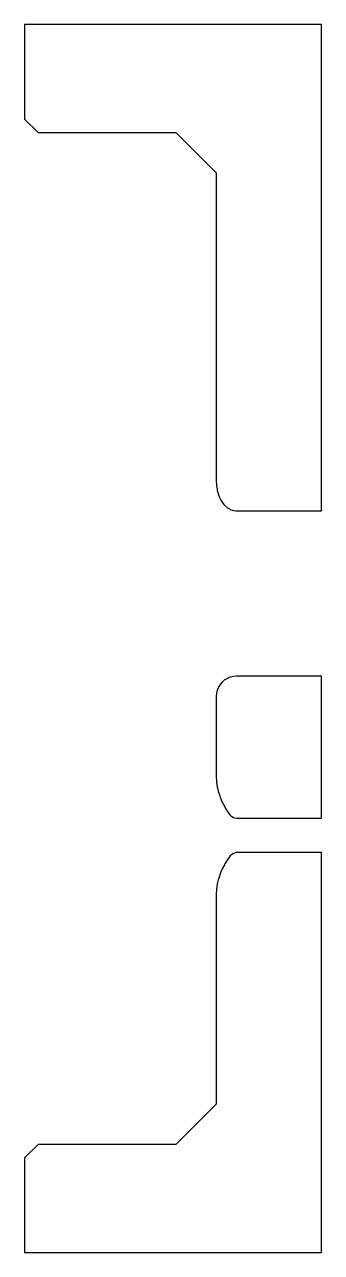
# Model space of a CAD drawing. Header units: metres. Extents: x 0 to 47.5, y 0 to 45.5.
# Drawn here: x 0 to 11, y 0 to 45.5 of the extents above.
import ezdxf

# ---------------------------------------------------------------- set-up
doc = ezdxf.new("R2010")
doc.units = ezdxf.units.M

msp = doc.modelspace()

# ---------------------------------------------------------------- linework, layer by layer
for p, q in [((11, 45.5), (0, 45.5)), ((0, 45.5), (0, 42)), ((11, 27.4779), (11, 45.5)), ((0, 42), (0.5, 41.5)), ((0.5, 41.5), (5.60409, 41.5)), ((5.60409, 41.5), (7.10409, 40)), ((7.10409, 40), (7.10409, 28.5753)), ((7.10409, 28.5753), (7.11024, 28.4609)), ((7.11024, 28.4609), (7.11332, 28.4036)), ((7.11332, 28.4036), (7.13196, 28.29)), ((7.13196, 28.29), (7.14079, 28.2361)), ((7.14079, 28.2361), (7.17189, 28.1263)), ((7.17189, 28.1263), (7.18583, 28.0771)), ((7.18583, 28.0771), (7.22897, 27.9741)), ((7.22897, 27.9741), (7.24732, 27.9302)), ((7.24732, 27.9302), (7.3017, 27.8371)), ((7.3017, 27.8371), (7.32376, 27.7993)), ((7.32376, 27.7993), (7.3882, 27.7188)), ((7.3882, 27.7188), (7.41325, 27.6875)), ((7.41325, 27.6875), (7.51359, 27.5975)), ((7.51359, 27.5975), (7.59324, 27.5492)), ((7.59324, 27.5492), (7.62232, 27.5316)), ((7.62232, 27.5316), (7.70654, 27.502)), ((7.70654, 27.502), (7.73676, 27.4914)), ((7.73676, 27.4914), (7.82328, 27.4814)), ((7.82328, 27.4814), (7.85409, 27.4779)), ((7.85409, 27.4779), (11, 27.4779)), ((7.18583, 20.9458), (7.14145, 20.8386)), ((7.18688, 20.9476), (7.18583, 20.9458)), ((7.24732, 21.0463), (7.18688, 20.9476)), ((7.24882, 21.048), (7.24732, 21.0463)), ((7.32376, 21.1358), (7.24882, 21.048)), ((7.32571, 21.1375), (7.32376, 21.1358)), ((7.41325, 21.2123), (7.32571, 21.1375)), ((7.41564, 21.2138), (7.41325, 21.2123)), ((7.51359, 21.2738), (7.41564, 21.2138)), ((7.51637, 21.275), (7.51359, 21.2738)), ((7.62232, 21.3189), (7.51637, 21.275)), ((7.62538, 21.3196), (7.62232, 21.3189)), ((7.73676, 21.3464), (7.62538, 21.3196)), ((7.73997, 21.3467), (7.73676, 21.3464)), ((7.85409, 21.3556), (7.73997, 21.3467)), ((11, 21.3556), (7.85409, 21.3556)), ((11, 16.0918), (11, 21.3556)), ((7.10418, 20.6062), (7.10409, 20.6051)), ((7.10409, 20.6051), (7.10409, 17.6169)), ((7.11332, 20.7225), (7.10418, 20.6062)), ((7.11365, 20.7239), (7.11332, 20.7225)), ((7.14079, 20.837), (7.11365, 20.7239)), ((7.14145, 20.8386), (7.14079, 20.837)), ((7.10409, 17.6169), (7.11048, 17.4864)), ((7.11048, 17.4864), (7.11332, 17.4286)), ((7.11332, 17.4286), (7.12639, 17.3412)), ((7.12639, 17.3412), (7.14079, 17.2449)), ((7.14079, 17.2449), (7.15206, 17.2012)), ((7.15206, 17.2012), (7.18583, 17.0703)), ((7.18583, 17.0703), (7.18695, 17.0674)), ((7.18695, 17.0674), (7.1908, 17.0573)), ((7.1908, 17.0573), (7.23237, 16.9174)), ((7.23237, 16.9174), (7.24732, 16.8671)), ((7.24732, 16.8671), (7.28505, 16.776)), ((7.28505, 16.776), (7.32376, 16.6826)), ((7.32376, 16.6826), (7.34473, 16.6457)), ((7.34473, 16.6457), (7.4082, 16.5339)), ((7.4082, 16.5339), (7.41164, 16.5251)), ((7.41164, 16.5251), (7.41325, 16.521)), ((7.41325, 16.521), (7.48367, 16.3917)), ((7.48367, 16.3917), (7.51359, 16.3367)), ((7.51359, 16.3367), (7.56222, 16.2764)), ((7.56222, 16.2764), (7.62232, 16.2018)), ((7.62232, 16.2018), (7.64894, 16.1827)), ((7.64894, 16.1827), (7.73676, 16.1195)), ((7.73676, 16.1195), (7.74612, 16.1173)), ((7.74612, 16.1173), (7.85409, 16.0918)), ((7.85409, 16.0918), (11, 16.0918)), ((7.51359, 14.5604), (7.438, 14.4146)), ((7.5643, 14.6265), (7.51359, 14.5604)), ((7.62232, 14.7021), (7.5643, 14.6265)), ((7.71298, 14.7706), (7.62232, 14.7021)), ((7.73676, 14.7885), (7.71298, 14.7706)), ((7.84155, 14.8145), (7.73676, 14.7885)), ((7.85409, 14.8176), (7.84155, 14.8145)), ((11, 14.8176), (7.85409, 14.8176)), ((11, 0), (11, 14.8176)), ((7.32376, 14.2198), (7.27614, 14.1012)), ((7.40435, 14.3662), (7.32376, 14.2198)), ((7.41325, 14.3824), (7.40435, 14.3662)), ((7.438, 14.4146), (7.41325, 14.3824)), ((7.14079, 13.657), (7.12504, 13.5494)), ((7.17869, 13.8071), (7.14079, 13.657)), ((7.18583, 13.8354), (7.17869, 13.8071)), ((7.21024, 13.9007), (7.18583, 13.8354)), ((7.24732, 14.0294), (7.21024, 13.9007)), ((7.27614, 14.1012), (7.24732, 14.0294)), ((7.10433, 13.2819), (7.10409, 13.2769)), ((7.10409, 13.2769), (7.10409, 5.5)), ((7.11332, 13.4693), (7.10433, 13.2819)), ((7.12504, 13.5494), (7.11332, 13.4693)), ((7.10409, 5.5), (5.60409, 4)), ((0.5, 4), (0, 3.5)), ((5.60409, 4), (0.5, 4)), ((0, 3.5), (0, 0)), ((0, 0), (11, 0))]:
    msp.add_line(p, q)

doc.saveas('drawing.dxf')
